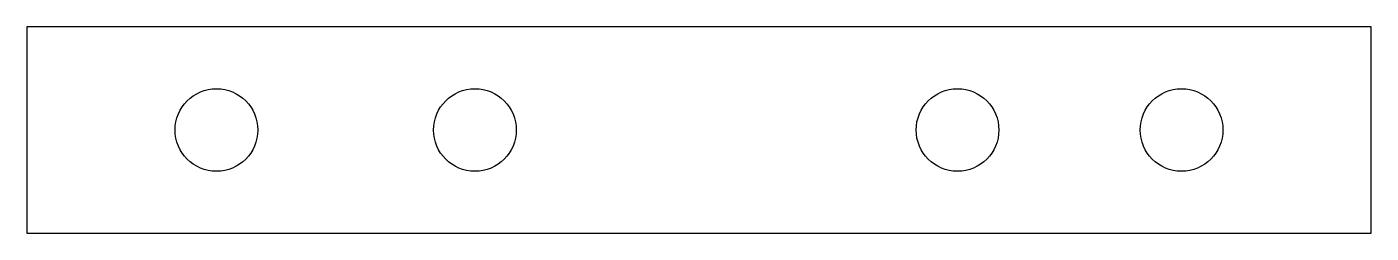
# Model space of a CAD drawing. Header units: millimetres. Extents: x 0 to 39, y 18 to 24.
import ezdxf

# ---------------------------------------------------------------- set-up
doc = ezdxf.new("R2010")
doc.units = ezdxf.units.MM
doc.layers.get('0').update_dxf_attribs({"lineweight": 25, "true_color": 0xffffff})

msp = doc.modelspace()

# ---------------------------------------------------------------- linework, layer by layer
for p, q in [((39, 24), (0, 24)), ((0, 24), (0, 18)), ((39, 18), (39, 24)), ((0, 18), (39, 18))]:
    msp.add_line(p, q)
for centre in [(5.5, 21), (13, 21), (27, 21), (33.5, 21)]:
    msp.add_circle(centre, 1.2)

doc.saveas('drawing.dxf')
